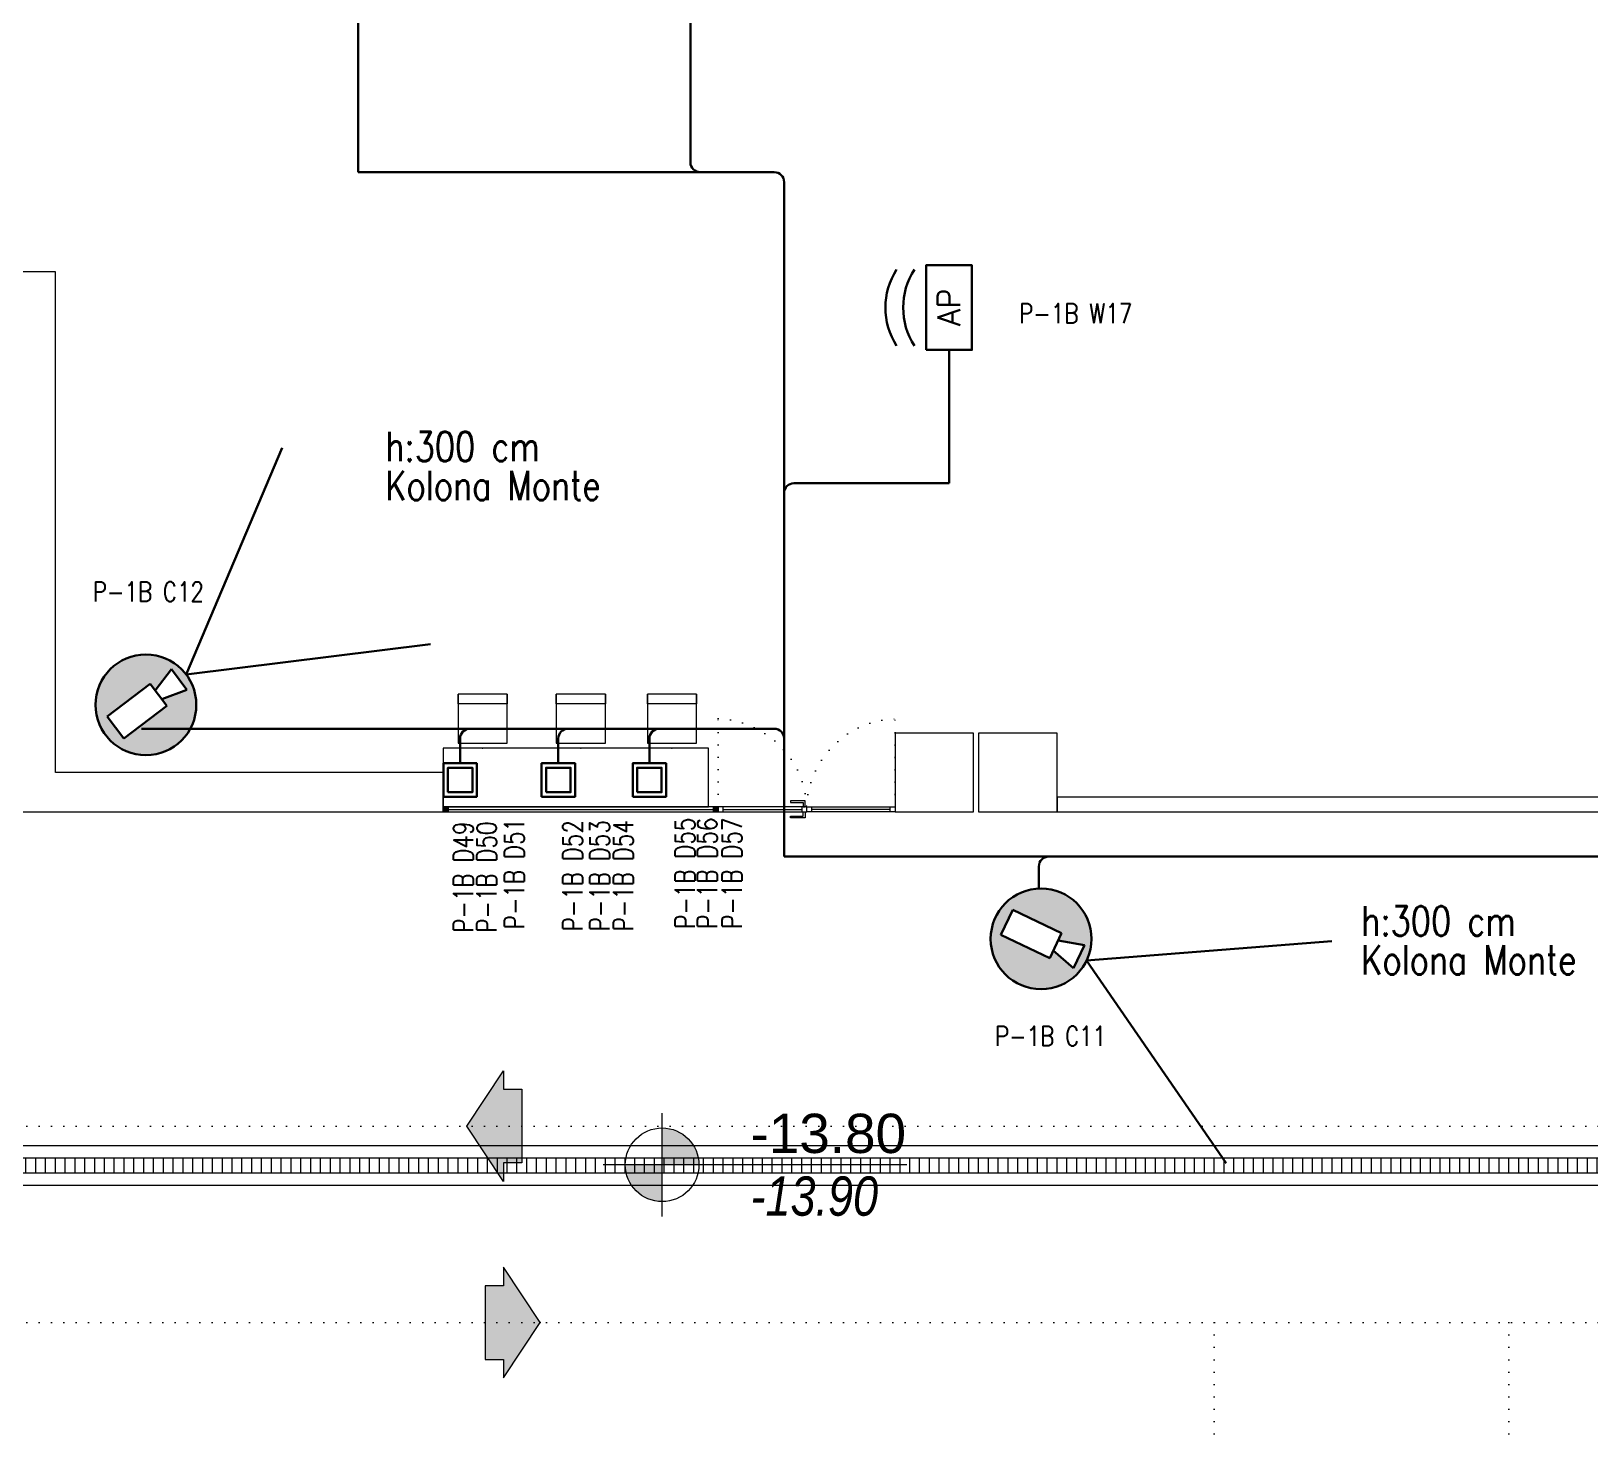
# Model space of a CAD drawing. Header units: metres. Extents: x -13621 to 152406, y -16073 to 22221.
# Drawn here: x 4395 to 5982, y 4170 to 5595 of the extents above; entities that cross this region are included whole.
import ezdxf
from ezdxf.enums import TextEntityAlignment as Align

# ---------------------------------------------------------------- set-up
doc = ezdxf.new("R2010")
doc.units = ezdxf.units.M
doc.header["$LTSCALE"] = 100
doc.header["$MEASUREMENT"] = 0
doc.linetypes.add('DOT2', pattern=[0.125, 0, -0.125])
doc.layers.get('0').update_dxf_attribs({"color": 9, "lineweight": 9})
for name, color, linetype, lineweight in [('00', 9, 'Continuous', 9), ('01', 9, 'Continuous', 9), ('05', 9, 'Continuous', 9), ('06B', 9, 'Continuous', 9), ('06D', 9, 'Continuous', 9), ('10', 9, 'Continuous', 9), ('15', 9, 'Continuous', 9), ('20', 9, 'DOT2', 9), ('21', 9, 'Continuous', 9), ('Data  Tavan', 170, 'Continuous', 30), ('E-ACCESS POINT (KABLOSUZ ERİŞİM İÇİN)', 7, 'Continuous', 30), ('E-DAHİLİ KAMERA', 7, 'Continuous', 30), ('E-DÖŞEME (ŞAP İÇİ) PRİZ KUTUSU', 7, 'Continuous', 30), ('E-YAZI', 7, 'Continuous', 30)]:
    doc.layers.add(name, color=color, linetype=linetype, lineweight=lineweight)
doc.styles.add('Arial', font='arial.ttf', dxfattribs={"height": 2.5})
doc.styles.add('E-YAZI', font='txttw.shx')
doc.styles.add('MuuM_TEXT-ITALIC', font='ARIALNI.TTF')

# ---------------------------------------------------------------- blocks, each defined once
blk = doc.blocks.new('E-DÖŞEME BUAT')
at = {"layer": 'E-YAZI', "color": 5}
for points in [[(-34, 34), (0, 34), (0, 0), (-34, 0)], [(-29.5, 29.5), (-4.5, 29.5), (-4.5, 4.5), (-29.5, 4.5)]]:
    blk.add_lwpolyline(points, close=True, dxfattribs=at)
blk = doc.blocks.new('*U215')
at = {"layer": 'E-ACCESS POINT (KABLOSUZ ERİŞİM İÇİN)', "color": 4}
blk.add_lwpolyline([(-2.395, 3.237), (2.395, 3.237), (2.395, 0.647), (-2.395, 0.647)], close=True, dxfattribs=at)
at = {"layer": 'E-ACCESS POINT (KABLOSUZ ERİŞİM İÇİN)', "color": 3}
for centre in [(0, 1.555), (0, 0.549)]:
    blk.add_arc(centre, 3.988, 57.1828, 122.8172, dxfattribs=at)
at = {"layer": 'E-ACCESS POINT (KABLOSUZ ERİŞİM İÇİN)', "color": 3, "style": 'E-YAZI'}
blk.add_text('AP', height=1.28, dxfattribs=at).set_placement((-1.054, 1.311))
blk = doc.blocks.new('E-VARIFOCAL DOME KAMERA')
at = {"layer": 'E-DAHİLİ KAMERA'}
h = blk.add_hatch(color=6, dxfattribs=at)
h.dxf.hatch_style = 1
h.paths.add_polyline_path([(0, 0, 1), (25.66, 0, 1)])
h.paths.add_polyline_path([(16.93, 3.57), (16.93, 1.47), (23.48, 3.34), (23.48, -3.21), (16.93, -1.34), (16.93, -3.45), (3.15, -3.45), (3.15, 3.57)], flags=16)
at = {"layer": 'E-DAHİLİ KAMERA', "color": 6}
for p, q in [((25.66, 0), (79.91, 31.32)), ((3.15, 3.57), (3.15, -3.45)), ((16.93, 3.57), (3.15, 3.57)), ((16.93, -3.45), (16.93, 3.57)), ((16.93, 1.47), (23.48, 3.34)), ((23.48, 3.34), (23.48, -3.21)), ((25.66, 0), (79.91, -31.32)), ((3.15, -3.45), (16.93, -3.45)), ((16.93, -1.34), (23.48, -3.21))]:
    blk.add_line(p, q, dxfattribs=at)
blk.add_circle((12.83, 0), 12.83, dxfattribs=at)
blk = doc.blocks.new('p-kolon_80x80')
blk.add_lwpolyline([(-40, -40), (40, -40), (40, 40), (-40, 40)], close=True)
blk = doc.blocks.new('2.bod.sitatik')
at = {"layer": '01'}
blk.add_lwpolyline([(4815, -3790), (4420, -3790), (4420, -3280), (4380, -3280), (4380, -3830), (4815, -3830)], close=True, dxfattribs=at)
for p in [(5315, -3790), (5400, -3790)]:
    blk.add_blockref('p-kolon_80x80', p, dxfattribs=at)
blk = doc.blocks.new('p-ızgara')
at = {"layer": '06D'}
h = blk.add_hatch(dxfattribs=at)
h.set_pattern_fill('_USER', color=252, scale=10, angle=90, style=0, pattern_type=0)
h.set_pattern_definition([(90, (-7e-12, -8630), (-10, 6e-16), [])])
h.paths.add_polyline_path([(7918, -4182.5), (907.5, -4182.5), (907.5, -4197.5), (7918, -4197.5)])
blk.add_lwpolyline([(7918, -4182.5), (907.5, -4182.5), (907.5, -4197.5), (7918, -4197.5)], close=True, dxfattribs=at)
blk = doc.blocks.new('0_elevationtarget-p-bk')
h = blk.add_hatch(color=250)
h.paths.add_polyline_path([(1.875, 0, 0.414214), (0, 1.875), (0, 0)])
h.paths.add_polyline_path([(0, 0), (-1.875, 0, 0.414214), (0, -1.875)])
blk.add_line((0, -2.625), (0, 2.625))
blk.add_lwpolyline([(12.453, 0), (-3, 0)])
blk.add_circle((0, 0), 1.875)
at = {"style": 'Arial'}
blk.add_attdef('BITMISKOT', text='', height=2, dxfattribs=at).set_placement((4.5, 0), align=Align.BOTTOM_LEFT)
at = {"style": 'MuuM_TEXT-ITALIC'}
blk.add_attdef('FINISHINGFLOORLEVEL', text='', height=2, dxfattribs=at).set_placement((4.5, -0.592), align=Align.TOP_LEFT)
blk = doc.blocks.new('0_arrow1')
blk.add_hatch(color=254).paths.add_polyline_path([(0, 0), (-22.5, -15), (-15, -15), (-15, -22.5), (15, -22.5), (15, -15), (22.5, -15)])
at = {"linetype": 'ByBlock', "lineweight": -2}
blk.add_lwpolyline([(15, -22.5), (-15, -22.5), (-15, -15), (-22.5, -15), (0, 0), (22.5, -15), (15, -15)], close=True, dxfattribs=at)
blk.add_point((0, 0))
blk = doc.blocks.new('p-birim')
blk.add_lwpolyline([(0, 0), (1, 0), (1, 1), (0, 1)], close=True)
blk = doc.blocks.new('p-sandalye-03')
for points in [[(-5, -25.1), (-5, 24.9), (-55, 24.9), (-55, -25.1), (-5, -25.1)], [(-55, 24.9), (-45, 24.9), (-45, -25.1), (-55, -25.1)]]:
    blk.add_lwpolyline(points)
blk.add_point((0, -0.1))
blk = doc.blocks.new('p-al-01_a')
at = {"layer": '06B'}
for points in [[(-5, -88.6), (-11.2, -88.6), (-11.2, -73.6), (-9.4, -73.6), (-9.4, -86.4), (-9.4, -86.4), (-5, -86.4), (-5, -88.6)], [(0, -88.6), (6.2, -88.6), (6.2, -73.6), (4.4, -73.6), (4.4, -86.4), (4.4, -86.4), (0, -86.4), (0, -88.6)]]:
    blk.add_lwpolyline(points, dxfattribs=at)
at = {"layer": '06D'}
for p, q in [((-5, -86.9), (-5, -5)), ((0, -5), (0, -86.9)), ((-5, -93.1), (-5, -175)), ((0, -175), (0, -93.1))]:
    blk.add_line(p, q, dxfattribs=at)
at = {"layer": '10'}
for points in [[(-5, 0), (0, 0), (0, -5), (-5, -5)], [(-5, -85), (0, -85), (0, -90), (-5, -90)], [(-5, -95), (0, -95), (0, -90), (-5, -90)], [(-5, -180), (0, -180), (0, -175), (-5, -175)]]:
    blk.add_lwpolyline(points, close=True, dxfattribs=at)
at = {"layer": '15'}
for points in [[(-2.5, -5), (-2.5, -85)], [(-2.5, -175), (-2.5, -95)]]:
    blk.add_lwpolyline(points, dxfattribs=at)
at = {"layer": '20'}
for points in [[(-5.3, 0), (-94.9, 0)], [(-5.3, -180), (-94.9, -180)], [(-5, -180), (-94.9, -180)]]:
    blk.add_lwpolyline(points, dxfattribs=at)
for centre, start, end in [((-1.5, 3.4), 182.0745, 267.6937), ((-1.5, -183.4), 92.3063, 177.9255)]:
    blk.add_arc(centre, 93.5, start, end, dxfattribs=at)
blk = doc.blocks.new('prf-10x10')
blk.add_lwpolyline([(-5, -5), (5, -5), (5, 5), (-5, 5)], close=True)
at = {"color": 255}
blk.add_solid([(-5, -5), (5, -5), (-5, 5), (5, 5)], dxfattribs=at)
at = {"layer": '10'}
blk.add_point((0, 0), dxfattribs=at)
blk = doc.blocks.new('*U402')
at = {"layer": '06D'}
blk.add_lwpolyline([(-2.5, 280), (2.5, 280), (2.5, 0), (-2.5, 0)], close=True, dxfattribs=at)
at = {"layer": '15'}
blk.add_lwpolyline([(0, 275), (0, 5)], dxfattribs=at)
at = {"layer": '10', "xscale": 0.5, "yscale": 0.5, "rotation": 90}
for p in [(0, 277.5), (0, 2.5)]:
    blk.add_blockref('prf-10x10', p, dxfattribs=at)
blk = doc.blocks.new('2.bod.Mimari')
at = {"layer": '00'}
blk.add_lwpolyline([(6060, -3815), (5440, -3815), (5440, -3830), (6060, -3830), (6060, -3815)], dxfattribs=at)
at = {"layer": '06D'}
blk.add_lwpolyline([(907.5, -4210), (8397.52, -4210), (8397.52, -3773.53), (8357.52, -3773.53), (8357.52, -4170), (907.5, -4170)], close=True, dxfattribs=at)
at = {"layer": '06D', "linetype": 'DOT2'}
for points in [[(375, -5889.88), (375, -4630, -0.3693847), (825, -4150), (8420, -4150)], [(525, -5909.88), (525, -4650, -0.4142136), (825, -4350), (8520, -4350)]]:
    blk.add_lwpolyline(points, format="xyb", dxfattribs=at)
for points in [[(5600, -4350), (5600, -7755), (5600, -8105)], [(5900, -4350), (5900, -7755), (5900, -8105)]]:
    blk.add_lwpolyline(points, dxfattribs=at)
at = {"xscale": -1, "rotation": 90}
for name, p in [('p-al-01_a', (5095, -3830)), ('*U402', (5095, -3827.5))]:
    blk.add_blockref(name, p, dxfattribs=at)
at = {"layer": '05', "rotation": 270}
for p in [(4855.14, -3765), (4955.14, -3765), (5047.86, -3765)]:
    blk.add_blockref('p-sandalye-03', p, dxfattribs=at)
at = {"layer": '05', "xscale": 60, "yscale": 270, "rotation": 270}
blk.add_blockref('p-birim', (4815, -3765), dxfattribs=at)
at = {"layer": '06D'}
blk.add_blockref('p-ızgara', (0, 0), dxfattribs=at)
at = {"layer": '06D', "yscale": 2.5, "zscale": 2.5}
for p, xscale, rotation in [((4838.78, -4150), 2.5, 90), ((4913.78, -4350), -2.5, 270)]:
    blk.add_blockref('0_arrow1', p, dxfattribs=dict(at, xscale=xscale, rotation=rotation))
at = {"layer": '21', "xscale": 20, "yscale": 20, "zscale": 20}
blk.add_blockref('0_elevationtarget-p-bk', (5037.77, -4189.36), dxfattribs=at).add_auto_attribs({'BITMISKOT': '-13.80', 'FINISHINGFLOORLEVEL': '-13.90'})

msp = doc.modelspace()

# ---------------------------------------------------------------- linework, layer by layer
at = {"layer": 'Data  Tavan'}
for p, q in [((4728.3, 6237.2), (4728.3, 5451.4)), ((5066.6, 5939.9), (5066.6, 5461.4)), ((5076.6, 5451.4), (4728.3, 5451.4)), ((5076.6, 5451.4), (5152, 5451.4)), ((5162, 5441.4), (5162, 4754.5)), ((5329.9, 5270.4), (5329.9, 5134.6)), ((5329.9, 5134.6), (5172, 5134.6)), ((4507.8, 4884.7), (5152, 4884.7)), ((4832.1, 4849.5), (4832.1, 4874.7)), ((4932.1, 4849.5), (4932.1, 4874.7)), ((5024.8, 4849.5), (5024.8, 4874.7)), ((5162, 4754.5), (6015.7, 4754.5)), ((5421.4, 4722), (5421.4, 4744.5))]:
    msp.add_line(p, q, dxfattribs=at)
for centre, start, end in [((5076.6, 5461.4), 180, 270), ((5152, 5441.4), 0, 90), ((5172, 5124.6), 90, 180), ((4842.1, 4874.7), 90, 180), ((4942.1, 4874.7), 90, 180), ((5034.8, 4874.7), 90, 180), ((5152, 4874.7), 0, 90), ((5431.4, 4744.5), 90, 180)]:
    msp.add_arc(centre, 10, start, end, dxfattribs=at)

# ---------------------------------------------------------------- block references
for name in ['2.bod.sitatik', '2.bod.Mimari']:
    msp.add_blockref(name, (0, 8630))
at = {"layer": 'E-ACCESS POINT (KABLOSUZ ERİŞİM İÇİN)', "xscale": 18, "yscale": 18, "zscale": 18, "rotation": 89.99999999999999}
msp.add_blockref('*U215', (5364.9, 5313.5), dxfattribs=at)
at = {"layer": 'E-DAHİLİ KAMERA', "color": 2}
for p, xscale, yscale, zscale, rotation in [((4471.2, 4878.1), 3.999999999999997, 3.999999999999997, 3.999999999999997, 37.04387442652979), ((5377.3, 4692.8), 3.999999999999998, 3.999999999999998, 3.999999999999998, 334.5179068196813)]:
    msp.add_blockref('E-VARIFOCAL DOME KAMERA', p, dxfattribs=dict(at, xscale=xscale, yscale=yscale, zscale=zscale, rotation=rotation))
at = {"layer": 'E-DÖŞEME (ŞAP İÇİ) PRİZ KUTUSU', "color": 1, "xscale": -1, "rotation": 180}
for p in [(4849.1, 4849.5), (4949.1, 4849.5), (5041.8, 4849.5)]:
    msp.add_blockref('E-DÖŞEME BUAT', p, dxfattribs=at)

# ---------------------------------------------------------------- texts
at = {"layer": 'E-YAZI', "color": 6, "style": 'E-YAZI', "width": 0.8}
for s, p in [('P-1B W17', (5401.3, 5297.6)), ('P-1B C12', (4458.1, 5014.2)), ('P-1B C11', (5376.7, 4561.7))]:
    msp.add_text(s, height=20, dxfattribs=at).set_placement(p)
at = {"layer": 'E-YAZI', "color": 30, "style": 'E-YAZI', "width": 0.8}
for s, p in [('h:300 cm', (4756, 5157)), ('Kolona Monte', (4756, 5117.4)), ('h:300 cm', (5749.7, 4673.9)), ('Kolona Monte', (5749.7, 4634.3))]:
    msp.add_text(s, height=30, dxfattribs=at).set_placement(p)
at = {"layer": 'E-YAZI', "color": 6, "style": 'E-YAZI', "width": 0.8}
for s, p in [('P-1B D49', (4845.3, 4677)), ('P-1B D50', (4869.2, 4677)), ('P-1B D51', (4897.3, 4680.6)), ('P-1B D52', (4956.8, 4678.4)), ('P-1B D53', (4984.3, 4678.4)), ('P-1B D54', (5008.3, 4678.4)), ('P-1B D55', (5071.2, 4681)), ('P-1B D56', (5093.7, 4681)), ('P-1B D57', (5118.8, 4681))]:
    msp.add_text(s, height=20, rotation=90, dxfattribs=at).set_placement(p)

doc.saveas('drawing.dxf')
